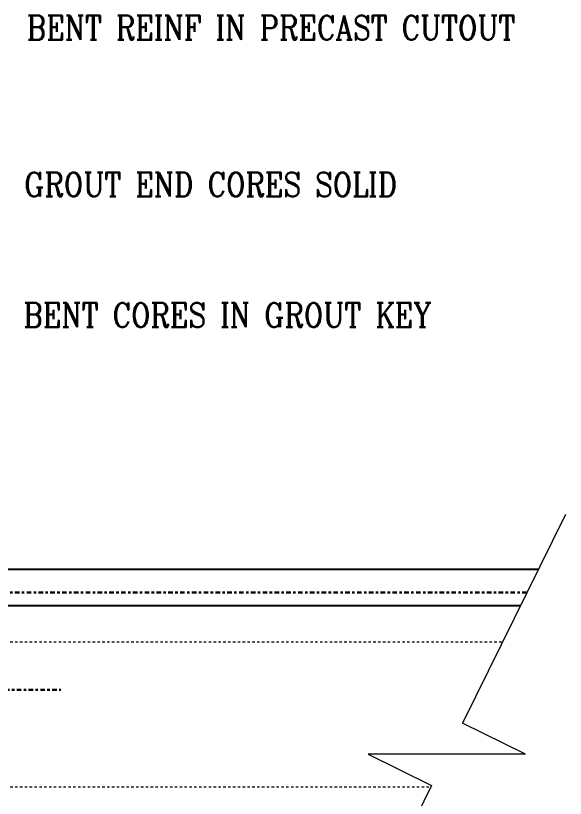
# Model space of a CAD drawing. Header units: inches. Extents: x -95.1 to -22.3, y 149.9 to 234.1.
# Drawn here: x -46.62 to -23.9, y 199.91 to 232.28 of the extents above; entities that cross this region are included whole.
import ezdxf

# ---------------------------------------------------------------- set-up
doc = ezdxf.new("R2010")
doc.units = ezdxf.units.IN
doc.header["$MEASUREMENT"] = 0
doc.linetypes.add('CENTER', pattern=[2, 1.25, -0.25, 0.25, -0.25])
doc.linetypes.add('DASHED', pattern=[0.75, 0.5, -0.25])
for name, color, linetype, lineweight in [('A2 Hatch', 8, 'Continuous', 9), ('DIM', 3, 'Continuous', 13), ('REBAR', 2, 'CENTER', 30)]:
    doc.layers.add(name, color=color, linetype=linetype, lineweight=lineweight)
doc.styles.add('RomanC', font='romanc.shx', dxfattribs={"width": 0.85, "height": 5})

msp = doc.modelspace()

# ---------------------------------------------------------------- linework, layer by layer
at = {"ltscale": 0.15}
for p, q in [((-66.239, 209.385), (-25.022, 209.385)), ((-66.239, 207.885), (-25.762, 207.885))]:
    msp.add_line(p, q, dxfattribs=at)
at = {"layer": 'A2 Hatch', "linetype": 'DASHED', "ltscale": 0.2}
for p, q in [((-66.239, 206.385), (-26.502, 206.385)), ((-66.239, 200.385), (-29.463, 200.385))]:
    msp.add_line(p, q, dxfattribs=at)
at = {"layer": 'DIM'}
for p, q in [((-23.904, 211.649), (-28.16, 203.026)), ((-25.546, 201.736), (-28.16, 203.026)), ((-25.546, 201.736), (-32.046, 201.736)), ((-32.046, 201.736), (-29.433, 200.446)), ((-29.433, 200.446), (-32.851, 193.519))]:
    msp.add_line(p, q, dxfattribs=at)
at = {"layer": 'REBAR', "ltscale": 0.15}
for p, q in [((-25.498, 208.42), (-66.689, 208.42)), ((-62.659, 204.4), (-44.754, 204.4)), ((-62.659, 204.4), (-44.754, 204.4))]:
    msp.add_line(p, q, dxfattribs=at)

# ---------------------------------------------------------------- texts
at = {"layer": 'DIM', "color": 3, "char_height": 1, "width": 22.68955, "attachment_point": 1, "style": 'RomanC'}
for s, insert in [('BENT REINF IN PRECAST CUTOUT ', (-46.154, 232.283)), ('GROUT END CORES SOLID', (-46.264, 225.798)), ('BENT CORES IN GROUT KEY', (-46.293, 220.399))]:
    msp.add_mtext(s, dxfattribs=dict(at, insert=insert))

doc.saveas('drawing.dxf')
